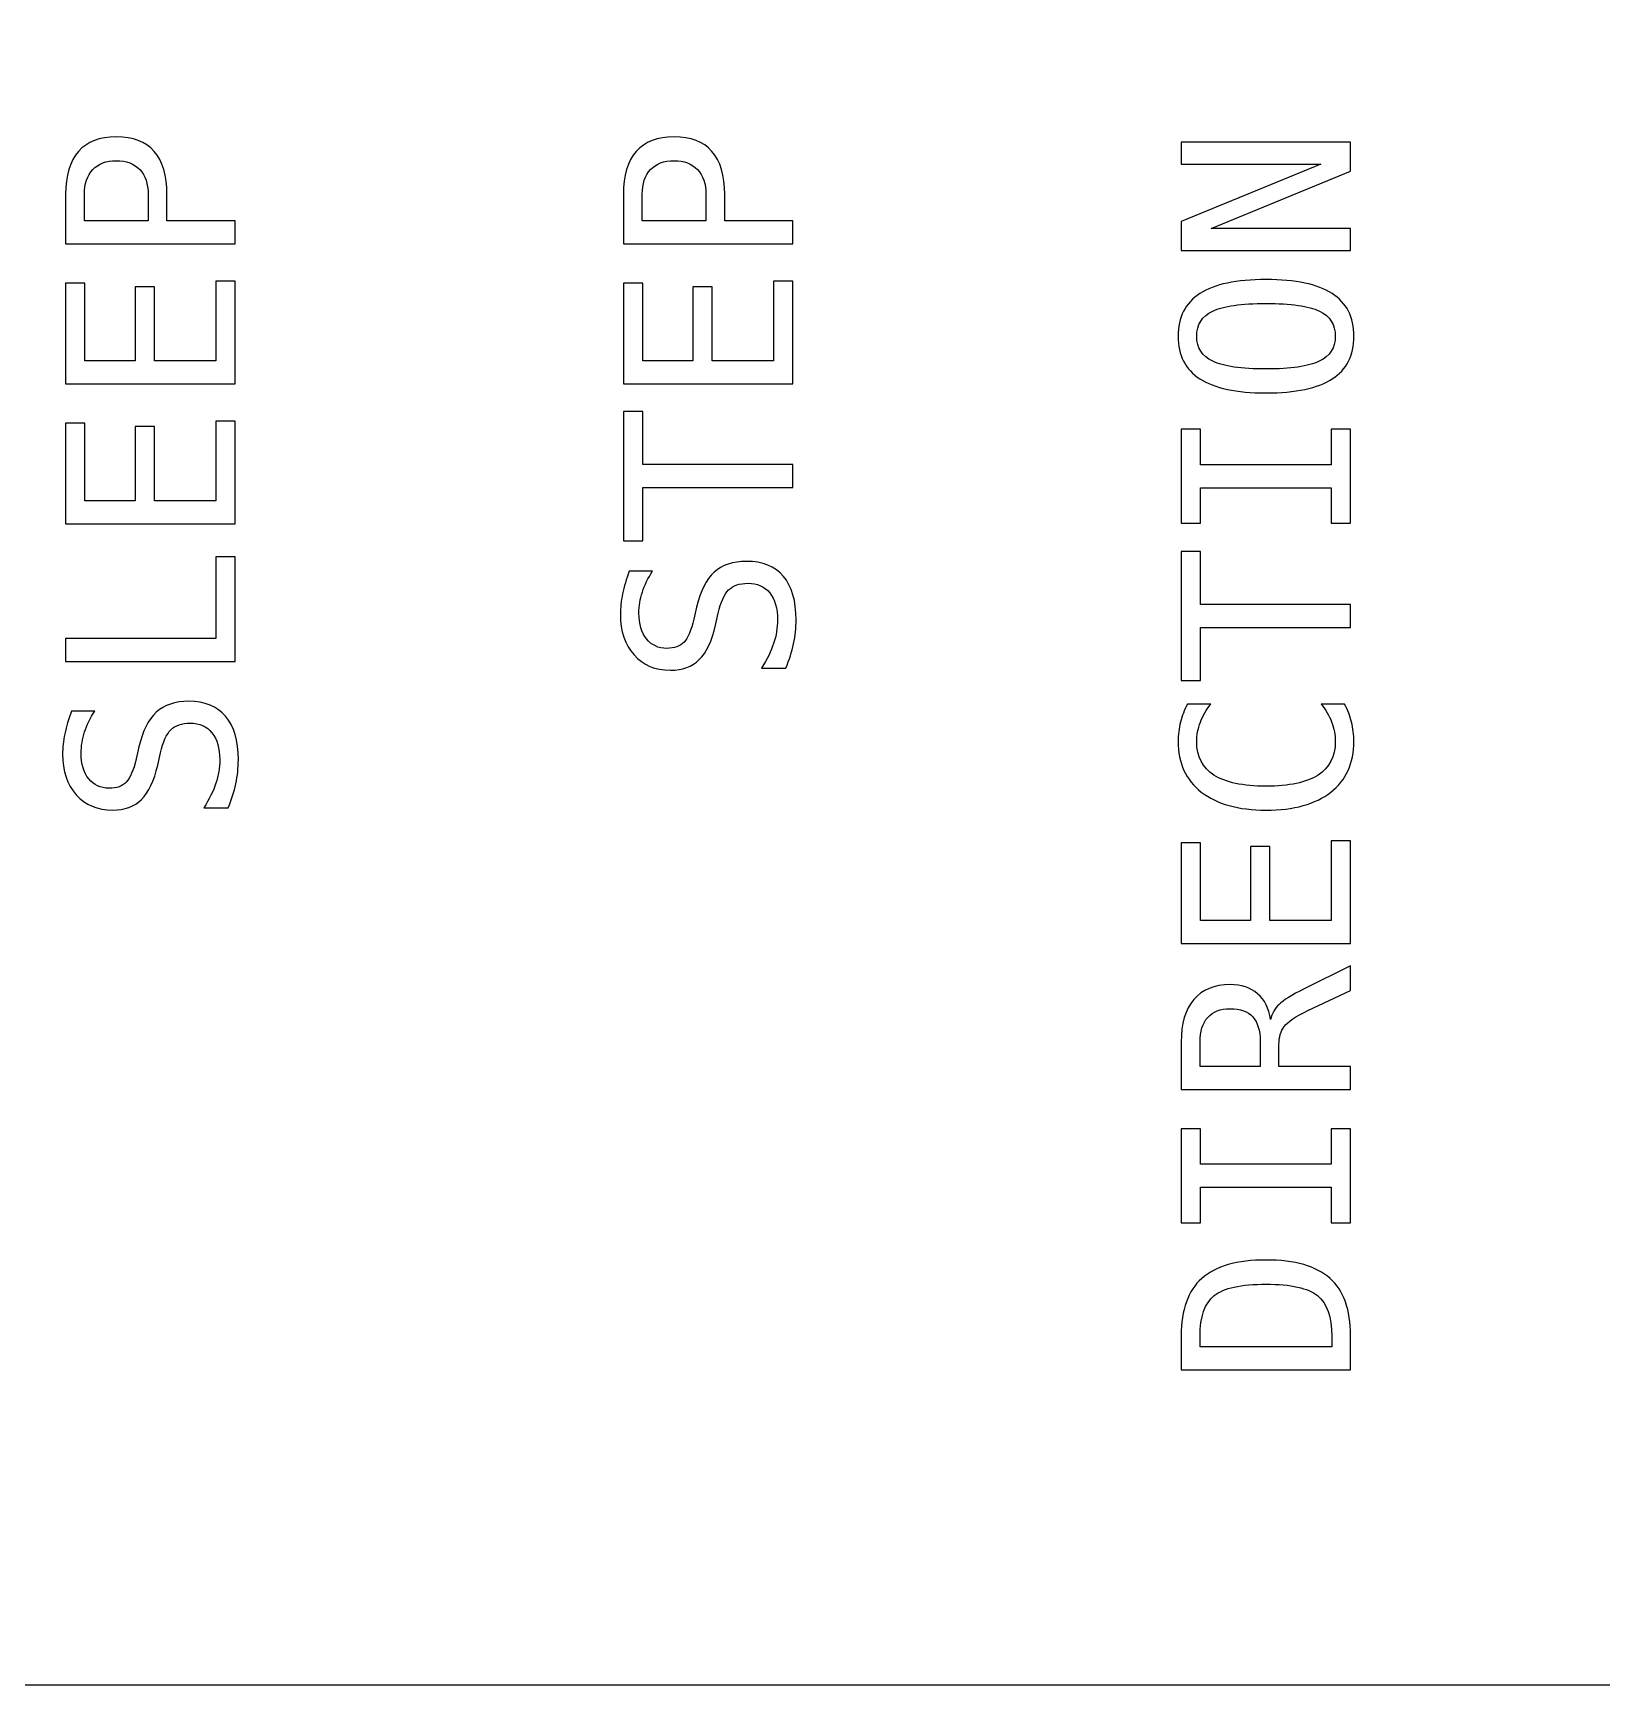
# Model space of a CAD drawing. Header units: centimetres. Extents: x -12.95 to -8.36, y -16.22 to -13.16.
# Drawn here: x -10.33 to -9.615, y -16.224 to -15.472 of the extents above; entities that cross this region are included whole.
import ezdxf

# ---------------------------------------------------------------- set-up
doc = ezdxf.new("R2010")
doc.units = ezdxf.units.CM
doc.header["$MEASUREMENT"] = 0
doc.layers.add('Layer 1', color=7, linetype='Continuous')

msp = doc.modelspace()

# ---------------------------------------------------------------- linework, layer by layer
at = {"layer": 'Layer 1', "color": 7}
msp.add_lwpolyline([(-12.95394, -16.22416), (-8.36022, -16.22416), (-8.36022, -13.16168), (-12.95394, -13.16168), (-12.95394, -16.22416)], close=True, dxfattribs=at)
at = {"layer": 'Layer 1'}
for points, knots in [([(-10.31469, -15.56794), (-10.31469, -15.56794), (-10.31469, -15.5454), (-10.31469, -15.5454), (-10.31469, -15.5454), (-10.31469, -15.53679), (-10.31273, -15.53027), (-10.30883, -15.52582), (-10.30883, -15.52582), (-10.30492, -15.52138), (-10.29919, -15.51916), (-10.29164, -15.51916), (-10.29164, -15.51916), (-10.28403, -15.51916), (-10.27828, -15.52136), (-10.27439, -15.52579), (-10.27439, -15.52579), (-10.27049, -15.53021), (-10.26855, -15.53676), (-10.26855, -15.5454), (-10.26855, -15.5454), (-10.26855, -15.5454), (-10.26855, -15.5575), (-10.26855, -15.5575), (-10.26855, -15.5575), (-10.26855, -15.5575), (-10.23754, -15.5575), (-10.23754, -15.5575), (-10.23754, -15.5575), (-10.23754, -15.5575), (-10.23754, -15.56794), (-10.23754, -15.56794), (-10.23754, -15.56794), (-10.23754, -15.56794), (-10.31469, -15.56794), (-10.31469, -15.56794)], [0, 0, 0, 0, 0.111111, 0.111111, 0.111111, 0.111111, 0.222222, 0.222222, 0.222222, 0.222222, 0.333333, 0.333333, 0.333333, 0.333333, 0.444444, 0.444444, 0.444444, 0.444444, 0.555556, 0.555556, 0.555556, 0.555556, 0.666667, 0.666667, 0.666667, 0.666667, 0.777778, 0.777778, 0.777778, 0.777778, 0.888889, 0.888889, 0.888889, 0.888889, 1, 1, 1, 1]), ([(-10.06069, -15.56794), (-10.06069, -15.56794), (-10.06069, -15.5454), (-10.06069, -15.5454), (-10.06069, -15.5454), (-10.06069, -15.53679), (-10.05873, -15.53027), (-10.05483, -15.52582), (-10.05483, -15.52582), (-10.05092, -15.52138), (-10.04519, -15.51916), (-10.03764, -15.51916), (-10.03764, -15.51916), (-10.03003, -15.51916), (-10.02428, -15.52136), (-10.02039, -15.52579), (-10.02039, -15.52579), (-10.01649, -15.53021), (-10.01455, -15.53676), (-10.01455, -15.5454), (-10.01455, -15.5454), (-10.01455, -15.5454), (-10.01455, -15.5575), (-10.01455, -15.5575), (-10.01455, -15.5575), (-10.01455, -15.5575), (-9.98354, -15.5575), (-9.98354, -15.5575), (-9.98354, -15.5575), (-9.98354, -15.5575), (-9.98354, -15.56794), (-9.98354, -15.56794), (-9.98354, -15.56794), (-9.98354, -15.56794), (-10.06069, -15.56794), (-10.06069, -15.56794)], [0, 0, 0, 0, 0.111111, 0.111111, 0.111111, 0.111111, 0.222222, 0.222222, 0.222222, 0.222222, 0.333333, 0.333333, 0.333333, 0.333333, 0.444444, 0.444444, 0.444444, 0.444444, 0.555556, 0.555556, 0.555556, 0.555556, 0.666667, 0.666667, 0.666667, 0.666667, 0.777778, 0.777778, 0.777778, 0.777778, 0.888889, 0.888889, 0.888889, 0.888889, 1, 1, 1, 1]), ([(-9.80669, -15.57094), (-9.80669, -15.57094), (-9.80669, -15.55771), (-9.80669, -15.55771), (-9.80669, -15.55771), (-9.80669, -15.55771), (-9.74317, -15.53166), (-9.74317, -15.53166), (-9.74317, -15.53166), (-9.74317, -15.53166), (-9.80669, -15.53166), (-9.80669, -15.53166), (-9.80669, -15.53166), (-9.80669, -15.53166), (-9.80669, -15.52159), (-9.80669, -15.52159), (-9.80669, -15.52159), (-9.80669, -15.52159), (-9.72954, -15.52159), (-9.72954, -15.52159), (-9.72954, -15.52159), (-9.72954, -15.52159), (-9.72954, -15.53482), (-9.72954, -15.53482), (-9.72954, -15.53482), (-9.72954, -15.53482), (-9.79306, -15.56087), (-9.79306, -15.56087), (-9.79306, -15.56087), (-9.79306, -15.56087), (-9.72954, -15.56087), (-9.72954, -15.56087), (-9.72954, -15.56087), (-9.72954, -15.56087), (-9.72954, -15.57094), (-9.72954, -15.57094), (-9.72954, -15.57094), (-9.72954, -15.57094), (-9.80669, -15.57094), (-9.80669, -15.57094)], [0, 0, 0, 0, 0.1, 0.1, 0.1, 0.1, 0.2, 0.2, 0.2, 0.2, 0.3, 0.3, 0.3, 0.3, 0.4, 0.4, 0.4, 0.4, 0.5, 0.5, 0.5, 0.5, 0.6, 0.6, 0.6, 0.6, 0.7, 0.7, 0.7, 0.7, 0.8, 0.8, 0.8, 0.8, 0.9, 0.9, 0.9, 0.9, 1, 1, 1, 1]), ([(-10.30612, -15.5575), (-10.30612, -15.5575), (-10.27712, -15.5575), (-10.27712, -15.5575), (-10.27712, -15.5575), (-10.27712, -15.5575), (-10.27712, -15.5454), (-10.27712, -15.5454), (-10.27712, -15.5454), (-10.27712, -15.54059), (-10.27839, -15.53681), (-10.28095, -15.53411), (-10.28095, -15.53411), (-10.28349, -15.53141), (-10.28707, -15.53006), (-10.29164, -15.53006), (-10.29164, -15.53006), (-10.29622, -15.53006), (-10.29979, -15.5314), (-10.30233, -15.53409), (-10.30233, -15.53409), (-10.30485, -15.53678), (-10.30612, -15.54055), (-10.30612, -15.5454), (-10.30612, -15.5454), (-10.30612, -15.5454), (-10.30612, -15.5575), (-10.30612, -15.5575)], [0, 0, 0, 0, 0.142857, 0.142857, 0.142857, 0.142857, 0.285714, 0.285714, 0.285714, 0.285714, 0.428571, 0.428571, 0.428571, 0.428571, 0.571429, 0.571429, 0.571429, 0.571429, 0.714286, 0.714286, 0.714286, 0.714286, 0.857143, 0.857143, 0.857143, 0.857143, 1, 1, 1, 1]), ([(-10.05212, -15.5575), (-10.05212, -15.5575), (-10.02312, -15.5575), (-10.02312, -15.5575), (-10.02312, -15.5575), (-10.02312, -15.5575), (-10.02312, -15.5454), (-10.02312, -15.5454), (-10.02312, -15.5454), (-10.02312, -15.54059), (-10.02439, -15.53681), (-10.02695, -15.53411), (-10.02695, -15.53411), (-10.02949, -15.53141), (-10.03307, -15.53006), (-10.03764, -15.53006), (-10.03764, -15.53006), (-10.04222, -15.53006), (-10.04579, -15.5314), (-10.04833, -15.53409), (-10.04833, -15.53409), (-10.05085, -15.53678), (-10.05212, -15.54055), (-10.05212, -15.5454), (-10.05212, -15.5454), (-10.05212, -15.5454), (-10.05212, -15.5575), (-10.05212, -15.5575)], [0, 0, 0, 0, 0.142857, 0.142857, 0.142857, 0.142857, 0.285714, 0.285714, 0.285714, 0.285714, 0.428571, 0.428571, 0.428571, 0.428571, 0.571429, 0.571429, 0.571429, 0.571429, 0.714286, 0.714286, 0.714286, 0.714286, 0.857143, 0.857143, 0.857143, 0.857143, 1, 1, 1, 1]), ([(-10.31469, -15.63165), (-10.31469, -15.63165), (-10.31469, -15.58588), (-10.31469, -15.58588), (-10.31469, -15.58588), (-10.31469, -15.58588), (-10.30591, -15.58588), (-10.30591, -15.58588), (-10.30591, -15.58588), (-10.30591, -15.58588), (-10.30591, -15.62121), (-10.30591, -15.62121), (-10.30591, -15.62121), (-10.30591, -15.62121), (-10.28306, -15.62121), (-10.28306, -15.62121), (-10.28306, -15.62121), (-10.28306, -15.62121), (-10.28306, -15.58743), (-10.28306, -15.58743), (-10.28306, -15.58743), (-10.28306, -15.58743), (-10.27428, -15.58743), (-10.27428, -15.58743), (-10.27428, -15.58743), (-10.27428, -15.58743), (-10.27428, -15.62121), (-10.27428, -15.62121), (-10.27428, -15.62121), (-10.27428, -15.62121), (-10.24632, -15.62121), (-10.24632, -15.62121), (-10.24632, -15.62121), (-10.24632, -15.62121), (-10.24632, -15.58489), (-10.24632, -15.58489), (-10.24632, -15.58489), (-10.24632, -15.58489), (-10.23754, -15.58489), (-10.23754, -15.58489), (-10.23754, -15.58489), (-10.23754, -15.58489), (-10.23754, -15.63165), (-10.23754, -15.63165), (-10.23754, -15.63165), (-10.23754, -15.63165), (-10.31469, -15.63165), (-10.31469, -15.63165)], [0, 0, 0, 0, 0.083333, 0.083333, 0.083333, 0.083333, 0.166667, 0.166667, 0.166667, 0.166667, 0.25, 0.25, 0.25, 0.25, 0.333333, 0.333333, 0.333333, 0.333333, 0.416667, 0.416667, 0.416667, 0.416667, 0.5, 0.5, 0.5, 0.5, 0.583333, 0.583333, 0.583333, 0.583333, 0.666667, 0.666667, 0.666667, 0.666667, 0.75, 0.75, 0.75, 0.75, 0.833333, 0.833333, 0.833333, 0.833333, 0.916667, 0.916667, 0.916667, 0.916667, 1, 1, 1, 1]), ([(-10.06069, -15.63165), (-10.06069, -15.63165), (-10.06069, -15.58588), (-10.06069, -15.58588), (-10.06069, -15.58588), (-10.06069, -15.58588), (-10.05191, -15.58588), (-10.05191, -15.58588), (-10.05191, -15.58588), (-10.05191, -15.58588), (-10.05191, -15.62121), (-10.05191, -15.62121), (-10.05191, -15.62121), (-10.05191, -15.62121), (-10.02906, -15.62121), (-10.02906, -15.62121), (-10.02906, -15.62121), (-10.02906, -15.62121), (-10.02906, -15.58743), (-10.02906, -15.58743), (-10.02906, -15.58743), (-10.02906, -15.58743), (-10.02028, -15.58743), (-10.02028, -15.58743), (-10.02028, -15.58743), (-10.02028, -15.58743), (-10.02028, -15.62121), (-10.02028, -15.62121), (-10.02028, -15.62121), (-10.02028, -15.62121), (-9.99232, -15.62121), (-9.99232, -15.62121), (-9.99232, -15.62121), (-9.99232, -15.62121), (-9.99232, -15.58489), (-9.99232, -15.58489), (-9.99232, -15.58489), (-9.99232, -15.58489), (-9.98354, -15.58489), (-9.98354, -15.58489), (-9.98354, -15.58489), (-9.98354, -15.58489), (-9.98354, -15.63165), (-9.98354, -15.63165), (-9.98354, -15.63165), (-9.98354, -15.63165), (-10.06069, -15.63165), (-10.06069, -15.63165)], [0, 0, 0, 0, 0.083333, 0.083333, 0.083333, 0.083333, 0.166667, 0.166667, 0.166667, 0.166667, 0.25, 0.25, 0.25, 0.25, 0.333333, 0.333333, 0.333333, 0.333333, 0.416667, 0.416667, 0.416667, 0.416667, 0.5, 0.5, 0.5, 0.5, 0.583333, 0.583333, 0.583333, 0.583333, 0.666667, 0.666667, 0.666667, 0.666667, 0.75, 0.75, 0.75, 0.75, 0.833333, 0.833333, 0.833333, 0.833333, 0.916667, 0.916667, 0.916667, 0.916667, 1, 1, 1, 1]), ([(-9.76804, -15.58415), (-9.7546, -15.58415), (-9.74457, -15.58629), (-9.73795, -15.59054), (-9.73795, -15.59054), (-9.73134, -15.59479), (-9.72804, -15.60128), (-9.72804, -15.60999), (-9.72804, -15.60999), (-9.72804, -15.61871), (-9.73134, -15.62518), (-9.73792, -15.62943), (-9.73792, -15.62943), (-9.7445, -15.63366), (-9.75453, -15.63578), (-9.76804, -15.63578), (-9.76804, -15.63578), (-9.7815, -15.63578), (-9.79156, -15.63365), (-9.79817, -15.62939), (-9.79817, -15.62939), (-9.80479, -15.62514), (-9.80808, -15.61867), (-9.80808, -15.60999), (-9.80808, -15.60999), (-9.80808, -15.60128), (-9.80479, -15.59479), (-9.79817, -15.59054), (-9.79817, -15.59054), (-9.79156, -15.58629), (-9.7815, -15.58415), (-9.76804, -15.58415)], [0, 0, 0, 0, 0.125, 0.125, 0.125, 0.125, 0.25, 0.25, 0.25, 0.25, 0.375, 0.375, 0.375, 0.375, 0.5, 0.5, 0.5, 0.5, 0.625, 0.625, 0.625, 0.625, 0.75, 0.75, 0.75, 0.75, 0.875, 0.875, 0.875, 0.875, 1, 1, 1, 1]), ([(-9.76804, -15.59505), (-9.77937, -15.59505), (-9.78746, -15.59622), (-9.79233, -15.59855), (-9.79233, -15.59855), (-9.79718, -15.60087), (-9.79962, -15.60468), (-9.79962, -15.60999), (-9.79962, -15.60999), (-9.79962, -15.61527), (-9.79718, -15.61906), (-9.79233, -15.62139), (-9.79233, -15.62139), (-9.78746, -15.62372), (-9.77937, -15.62488), (-9.76804, -15.62488), (-9.76804, -15.62488), (-9.75674, -15.62488), (-9.74866, -15.62372), (-9.74379, -15.62139), (-9.74379, -15.62139), (-9.73894, -15.61906), (-9.73651, -15.61527), (-9.73651, -15.60999), (-9.73651, -15.60999), (-9.73651, -15.60468), (-9.73892, -15.60087), (-9.74377, -15.59855), (-9.74377, -15.59855), (-9.74861, -15.59622), (-9.7567, -15.59505), (-9.76804, -15.59505)], [0, 0, 0, 0, 0.125, 0.125, 0.125, 0.125, 0.25, 0.25, 0.25, 0.25, 0.375, 0.375, 0.375, 0.375, 0.5, 0.5, 0.5, 0.5, 0.625, 0.625, 0.625, 0.625, 0.75, 0.75, 0.75, 0.75, 0.875, 0.875, 0.875, 0.875, 1, 1, 1, 1]), ([(-10.06069, -15.70311), (-10.06069, -15.70311), (-10.06069, -15.64425), (-10.06069, -15.64425), (-10.06069, -15.64425), (-10.06069, -15.64425), (-10.05191, -15.64425), (-10.05191, -15.64425), (-10.05191, -15.64425), (-10.05191, -15.64425), (-10.05191, -15.66838), (-10.05191, -15.66838), (-10.05191, -15.66838), (-10.05191, -15.66838), (-9.98354, -15.66838), (-9.98354, -15.66838), (-9.98354, -15.66838), (-9.98354, -15.66838), (-9.98354, -15.67887), (-9.98354, -15.67887), (-9.98354, -15.67887), (-9.98354, -15.67887), (-10.05191, -15.67887), (-10.05191, -15.67887), (-10.05191, -15.67887), (-10.05191, -15.67887), (-10.05191, -15.70311), (-10.05191, -15.70311), (-10.05191, -15.70311), (-10.05191, -15.70311), (-10.06069, -15.70311), (-10.06069, -15.70311)], [0, 0, 0, 0, 0.125, 0.125, 0.125, 0.125, 0.25, 0.25, 0.25, 0.25, 0.375, 0.375, 0.375, 0.375, 0.5, 0.5, 0.5, 0.5, 0.625, 0.625, 0.625, 0.625, 0.75, 0.75, 0.75, 0.75, 0.875, 0.875, 0.875, 0.875, 1, 1, 1, 1]), ([(-10.31469, -15.69536), (-10.31469, -15.69536), (-10.31469, -15.64959), (-10.31469, -15.64959), (-10.31469, -15.64959), (-10.31469, -15.64959), (-10.30591, -15.64959), (-10.30591, -15.64959), (-10.30591, -15.64959), (-10.30591, -15.64959), (-10.30591, -15.68492), (-10.30591, -15.68492), (-10.30591, -15.68492), (-10.30591, -15.68492), (-10.28306, -15.68492), (-10.28306, -15.68492), (-10.28306, -15.68492), (-10.28306, -15.68492), (-10.28306, -15.65114), (-10.28306, -15.65114), (-10.28306, -15.65114), (-10.28306, -15.65114), (-10.27428, -15.65114), (-10.27428, -15.65114), (-10.27428, -15.65114), (-10.27428, -15.65114), (-10.27428, -15.68492), (-10.27428, -15.68492), (-10.27428, -15.68492), (-10.27428, -15.68492), (-10.24632, -15.68492), (-10.24632, -15.68492), (-10.24632, -15.68492), (-10.24632, -15.68492), (-10.24632, -15.6486), (-10.24632, -15.6486), (-10.24632, -15.6486), (-10.24632, -15.6486), (-10.23754, -15.6486), (-10.23754, -15.6486), (-10.23754, -15.6486), (-10.23754, -15.6486), (-10.23754, -15.69536), (-10.23754, -15.69536), (-10.23754, -15.69536), (-10.23754, -15.69536), (-10.31469, -15.69536), (-10.31469, -15.69536)], [0, 0, 0, 0, 0.083333, 0.083333, 0.083333, 0.083333, 0.166667, 0.166667, 0.166667, 0.166667, 0.25, 0.25, 0.25, 0.25, 0.333333, 0.333333, 0.333333, 0.333333, 0.416667, 0.416667, 0.416667, 0.416667, 0.5, 0.5, 0.5, 0.5, 0.583333, 0.583333, 0.583333, 0.583333, 0.666667, 0.666667, 0.666667, 0.666667, 0.75, 0.75, 0.75, 0.75, 0.833333, 0.833333, 0.833333, 0.833333, 0.916667, 0.916667, 0.916667, 0.916667, 1, 1, 1, 1]), ([(-9.80669, -15.69515), (-9.80669, -15.69515), (-9.80669, -15.65231), (-9.80669, -15.65231), (-9.80669, -15.65231), (-9.80669, -15.65231), (-9.79791, -15.65231), (-9.79791, -15.65231), (-9.79791, -15.65231), (-9.79791, -15.65231), (-9.79791, -15.66848), (-9.79791, -15.66848), (-9.79791, -15.66848), (-9.79791, -15.66848), (-9.73832, -15.66848), (-9.73832, -15.66848), (-9.73832, -15.66848), (-9.73832, -15.66848), (-9.73832, -15.65231), (-9.73832, -15.65231), (-9.73832, -15.65231), (-9.73832, -15.65231), (-9.72954, -15.65231), (-9.72954, -15.65231), (-9.72954, -15.65231), (-9.72954, -15.65231), (-9.72954, -15.69515), (-9.72954, -15.69515), (-9.72954, -15.69515), (-9.72954, -15.69515), (-9.73832, -15.69515), (-9.73832, -15.69515), (-9.73832, -15.69515), (-9.73832, -15.69515), (-9.73832, -15.67898), (-9.73832, -15.67898), (-9.73832, -15.67898), (-9.73832, -15.67898), (-9.79791, -15.67898), (-9.79791, -15.67898), (-9.79791, -15.67898), (-9.79791, -15.67898), (-9.79791, -15.69515), (-9.79791, -15.69515), (-9.79791, -15.69515), (-9.79791, -15.69515), (-9.80669, -15.69515), (-9.80669, -15.69515)], [0, 0, 0, 0, 0.083333, 0.083333, 0.083333, 0.083333, 0.166667, 0.166667, 0.166667, 0.166667, 0.25, 0.25, 0.25, 0.25, 0.333333, 0.333333, 0.333333, 0.333333, 0.416667, 0.416667, 0.416667, 0.416667, 0.5, 0.5, 0.5, 0.5, 0.583333, 0.583333, 0.583333, 0.583333, 0.666667, 0.666667, 0.666667, 0.666667, 0.75, 0.75, 0.75, 0.75, 0.833333, 0.833333, 0.833333, 0.833333, 0.916667, 0.916667, 0.916667, 0.916667, 1, 1, 1, 1]), ([(-10.31469, -15.75814), (-10.31469, -15.75814), (-10.31469, -15.74764), (-10.31469, -15.74764), (-10.31469, -15.74764), (-10.31469, -15.74764), (-10.24632, -15.74764), (-10.24632, -15.74764), (-10.24632, -15.74764), (-10.24632, -15.74764), (-10.24632, -15.71039), (-10.24632, -15.71039), (-10.24632, -15.71039), (-10.24632, -15.71039), (-10.23754, -15.71039), (-10.23754, -15.71039), (-10.23754, -15.71039), (-10.23754, -15.71039), (-10.23754, -15.75814), (-10.23754, -15.75814), (-10.23754, -15.75814), (-10.23754, -15.75814), (-10.31469, -15.75814), (-10.31469, -15.75814)], [0, 0, 0, 0, 0.166667, 0.166667, 0.166667, 0.166667, 0.333333, 0.333333, 0.333333, 0.333333, 0.5, 0.5, 0.5, 0.5, 0.666667, 0.666667, 0.666667, 0.666667, 0.833333, 0.833333, 0.833333, 0.833333, 1, 1, 1, 1]), ([(-10.05804, -15.71695), (-10.05804, -15.71695), (-10.04744, -15.71695), (-10.04744, -15.71695), (-10.04744, -15.71695), (-10.04949, -15.72013), (-10.05102, -15.7233), (-10.05206, -15.72649), (-10.05206, -15.72649), (-10.05311, -15.72967), (-10.05362, -15.7329), (-10.05362, -15.73613), (-10.05362, -15.73613), (-10.05362, -15.74106), (-10.05247, -15.74496), (-10.05018, -15.74782), (-10.05018, -15.74782), (-10.04788, -15.75068), (-10.0448, -15.75211), (-10.0409, -15.75211), (-10.0409, -15.75211), (-10.03748, -15.75211), (-10.03489, -15.75117), (-10.03309, -15.74928), (-10.03309, -15.74928), (-10.0313, -15.74741), (-10.02981, -15.7439), (-10.02859, -15.73877), (-10.02859, -15.73877), (-10.02859, -15.73877), (-10.02735, -15.73329), (-10.02735, -15.73329), (-10.02735, -15.73329), (-10.02566, -15.72605), (-10.02301, -15.72078), (-10.0194, -15.71746), (-10.0194, -15.71746), (-10.01578, -15.71417), (-10.01086, -15.71251), (-10.00462, -15.71251), (-10.00462, -15.71251), (-9.99728, -15.71251), (-9.99169, -15.71478), (-9.98783, -15.71933), (-9.98783, -15.71933), (-9.98396, -15.72388), (-9.98204, -15.7305), (-9.98204, -15.73918), (-9.98204, -15.73918), (-9.98204, -15.74279), (-9.98243, -15.74643), (-9.9832, -15.75008), (-9.9832, -15.75008), (-9.98398, -15.75373), (-9.98515, -15.7574), (-9.9867, -15.76108), (-9.9867, -15.76108), (-9.9867, -15.76108), (-9.99781, -15.76108), (-9.99781, -15.76108), (-9.99781, -15.76108), (-9.99529, -15.75711), (-9.99344, -15.75338), (-9.99227, -15.74985), (-9.99227, -15.74985), (-9.99109, -15.7463), (-9.99051, -15.74276), (-9.99051, -15.73918), (-9.99051, -15.73918), (-9.99051, -15.7339), (-9.99169, -15.72979), (-9.99405, -15.72687), (-9.99405, -15.72687), (-9.99642, -15.72394), (-9.99971, -15.72247), (-10.00395, -15.72247), (-10.00395, -15.72247), (-10.00781, -15.72247), (-10.01076, -15.72348), (-10.01278, -15.72551), (-10.01278, -15.72551), (-10.01481, -15.72752), (-10.01638, -15.73103), (-10.01749, -15.73602), (-10.01749, -15.73602), (-10.01749, -15.73602), (-10.01878, -15.74161), (-10.01878, -15.74161), (-10.01878, -15.74161), (-10.0204, -15.74877), (-10.02284, -15.75398), (-10.02612, -15.75722), (-10.02612, -15.75722), (-10.02938, -15.76045), (-10.03377, -15.76207), (-10.03929, -15.76207), (-10.03929, -15.76207), (-10.04619, -15.76207), (-10.05171, -15.75976), (-10.05586, -15.75512), (-10.05586, -15.75512), (-10.06, -15.75048), (-10.06208, -15.74433), (-10.06208, -15.73664), (-10.06208, -15.73664), (-10.06208, -15.73367), (-10.06175, -15.73057), (-10.06108, -15.72729), (-10.06108, -15.72729), (-10.06041, -15.72401), (-10.05938, -15.72057), (-10.05804, -15.71695)], [0, 0, 0, 0, 0.035714, 0.035714, 0.035714, 0.035714, 0.071429, 0.071429, 0.071429, 0.071429, 0.107143, 0.107143, 0.107143, 0.107143, 0.142857, 0.142857, 0.142857, 0.142857, 0.178571, 0.178571, 0.178571, 0.178571, 0.214286, 0.214286, 0.214286, 0.214286, 0.25, 0.25, 0.25, 0.25, 0.285714, 0.285714, 0.285714, 0.285714, 0.321429, 0.321429, 0.321429, 0.321429, 0.357143, 0.357143, 0.357143, 0.357143, 0.392857, 0.392857, 0.392857, 0.392857, 0.428571, 0.428571, 0.428571, 0.428571, 0.464286, 0.464286, 0.464286, 0.464286, 0.5, 0.5, 0.5, 0.5, 0.535714, 0.535714, 0.535714, 0.535714, 0.571429, 0.571429, 0.571429, 0.571429, 0.607143, 0.607143, 0.607143, 0.607143, 0.642857, 0.642857, 0.642857, 0.642857, 0.678571, 0.678571, 0.678571, 0.678571, 0.714286, 0.714286, 0.714286, 0.714286, 0.75, 0.75, 0.75, 0.75, 0.785714, 0.785714, 0.785714, 0.785714, 0.821429, 0.821429, 0.821429, 0.821429, 0.857143, 0.857143, 0.857143, 0.857143, 0.892857, 0.892857, 0.892857, 0.892857, 0.928571, 0.928571, 0.928571, 0.928571, 0.964286, 0.964286, 0.964286, 0.964286, 1, 1, 1, 1]), ([(-9.80669, -15.76682), (-9.80669, -15.76682), (-9.80669, -15.70796), (-9.80669, -15.70796), (-9.80669, -15.70796), (-9.80669, -15.70796), (-9.79791, -15.70796), (-9.79791, -15.70796), (-9.79791, -15.70796), (-9.79791, -15.70796), (-9.79791, -15.73209), (-9.79791, -15.73209), (-9.79791, -15.73209), (-9.79791, -15.73209), (-9.72954, -15.73209), (-9.72954, -15.73209), (-9.72954, -15.73209), (-9.72954, -15.73209), (-9.72954, -15.74258), (-9.72954, -15.74258), (-9.72954, -15.74258), (-9.72954, -15.74258), (-9.79791, -15.74258), (-9.79791, -15.74258), (-9.79791, -15.74258), (-9.79791, -15.74258), (-9.79791, -15.76682), (-9.79791, -15.76682), (-9.79791, -15.76682), (-9.79791, -15.76682), (-9.80669, -15.76682), (-9.80669, -15.76682)], [0, 0, 0, 0, 0.125, 0.125, 0.125, 0.125, 0.25, 0.25, 0.25, 0.25, 0.375, 0.375, 0.375, 0.375, 0.5, 0.5, 0.5, 0.5, 0.625, 0.625, 0.625, 0.625, 0.75, 0.75, 0.75, 0.75, 0.875, 0.875, 0.875, 0.875, 1, 1, 1, 1]), ([(-10.31204, -15.78066), (-10.31204, -15.78066), (-10.30144, -15.78066), (-10.30144, -15.78066), (-10.30144, -15.78066), (-10.30349, -15.78384), (-10.30502, -15.78701), (-10.30606, -15.7902), (-10.30606, -15.7902), (-10.30711, -15.79338), (-10.30762, -15.79661), (-10.30762, -15.79984), (-10.30762, -15.79984), (-10.30762, -15.80477), (-10.30647, -15.80867), (-10.30418, -15.81153), (-10.30418, -15.81153), (-10.30188, -15.81439), (-10.2988, -15.81582), (-10.2949, -15.81582), (-10.2949, -15.81582), (-10.29148, -15.81582), (-10.28889, -15.81488), (-10.28709, -15.81299), (-10.28709, -15.81299), (-10.2853, -15.81112), (-10.28381, -15.80761), (-10.28259, -15.80248), (-10.28259, -15.80248), (-10.28259, -15.80248), (-10.28135, -15.797), (-10.28135, -15.797), (-10.28135, -15.797), (-10.27966, -15.78976), (-10.27701, -15.78449), (-10.2734, -15.78117), (-10.2734, -15.78117), (-10.26978, -15.77788), (-10.26486, -15.77622), (-10.25862, -15.77622), (-10.25862, -15.77622), (-10.25128, -15.77622), (-10.24569, -15.77849), (-10.24183, -15.78304), (-10.24183, -15.78304), (-10.23796, -15.78759), (-10.23604, -15.79421), (-10.23604, -15.80289), (-10.23604, -15.80289), (-10.23604, -15.8065), (-10.23643, -15.81014), (-10.2372, -15.81379), (-10.2372, -15.81379), (-10.23798, -15.81744), (-10.23915, -15.82111), (-10.2407, -15.82479), (-10.2407, -15.82479), (-10.2407, -15.82479), (-10.25181, -15.82479), (-10.25181, -15.82479), (-10.25181, -15.82479), (-10.24929, -15.82082), (-10.24744, -15.81709), (-10.24627, -15.81356), (-10.24627, -15.81356), (-10.24509, -15.81001), (-10.24451, -15.80647), (-10.24451, -15.80289), (-10.24451, -15.80289), (-10.24451, -15.79761), (-10.24569, -15.7935), (-10.24805, -15.79058), (-10.24805, -15.79058), (-10.25042, -15.78765), (-10.25371, -15.78618), (-10.25795, -15.78618), (-10.25795, -15.78618), (-10.26181, -15.78618), (-10.26476, -15.78719), (-10.26678, -15.78922), (-10.26678, -15.78922), (-10.26881, -15.79123), (-10.27038, -15.79474), (-10.27149, -15.79973), (-10.27149, -15.79973), (-10.27149, -15.79973), (-10.27278, -15.80532), (-10.27278, -15.80532), (-10.27278, -15.80532), (-10.2744, -15.81248), (-10.27684, -15.81769), (-10.28012, -15.82093), (-10.28012, -15.82093), (-10.28338, -15.82416), (-10.28777, -15.82578), (-10.29329, -15.82578), (-10.29329, -15.82578), (-10.30019, -15.82578), (-10.30571, -15.82347), (-10.30986, -15.81883), (-10.30986, -15.81883), (-10.314, -15.81419), (-10.31608, -15.80804), (-10.31608, -15.80035), (-10.31608, -15.80035), (-10.31608, -15.79738), (-10.31575, -15.79428), (-10.31508, -15.791), (-10.31508, -15.791), (-10.31441, -15.78772), (-10.31338, -15.78428), (-10.31204, -15.78066)], [0, 0, 0, 0, 0.035714, 0.035714, 0.035714, 0.035714, 0.071429, 0.071429, 0.071429, 0.071429, 0.107143, 0.107143, 0.107143, 0.107143, 0.142857, 0.142857, 0.142857, 0.142857, 0.178571, 0.178571, 0.178571, 0.178571, 0.214286, 0.214286, 0.214286, 0.214286, 0.25, 0.25, 0.25, 0.25, 0.285714, 0.285714, 0.285714, 0.285714, 0.321429, 0.321429, 0.321429, 0.321429, 0.357143, 0.357143, 0.357143, 0.357143, 0.392857, 0.392857, 0.392857, 0.392857, 0.428571, 0.428571, 0.428571, 0.428571, 0.464286, 0.464286, 0.464286, 0.464286, 0.5, 0.5, 0.5, 0.5, 0.535714, 0.535714, 0.535714, 0.535714, 0.571429, 0.571429, 0.571429, 0.571429, 0.607143, 0.607143, 0.607143, 0.607143, 0.642857, 0.642857, 0.642857, 0.642857, 0.678571, 0.678571, 0.678571, 0.678571, 0.714286, 0.714286, 0.714286, 0.714286, 0.75, 0.75, 0.75, 0.75, 0.785714, 0.785714, 0.785714, 0.785714, 0.821429, 0.821429, 0.821429, 0.821429, 0.857143, 0.857143, 0.857143, 0.857143, 0.892857, 0.892857, 0.892857, 0.892857, 0.928571, 0.928571, 0.928571, 0.928571, 0.964286, 0.964286, 0.964286, 0.964286, 1, 1, 1, 1]), ([(-9.73227, -15.77752), (-9.73086, -15.78017), (-9.7298, -15.7829), (-9.7291, -15.78569), (-9.7291, -15.78569), (-9.72839, -15.78848), (-9.72804, -15.79144), (-9.72804, -15.79458), (-9.72804, -15.79458), (-9.72804, -15.80446), (-9.73153, -15.81213), (-9.73854, -15.8176), (-9.73854, -15.8176), (-9.74552, -15.82305), (-9.75536, -15.82578), (-9.76804, -15.82578), (-9.76804, -15.82578), (-9.78064, -15.82578), (-9.79046, -15.82303), (-9.79752, -15.81754), (-9.79752, -15.81754), (-9.80456, -15.81204), (-9.80808, -15.80439), (-9.80808, -15.79458), (-9.80808, -15.79458), (-9.80808, -15.79144), (-9.80773, -15.78848), (-9.80703, -15.78569), (-9.80703, -15.78569), (-9.80632, -15.7829), (-9.80526, -15.78017), (-9.80385, -15.77752), (-9.80385, -15.77752), (-9.80385, -15.77752), (-9.79316, -15.77752), (-9.79316, -15.77752), (-9.79316, -15.77752), (-9.79526, -15.78008), (-9.79687, -15.78281), (-9.79796, -15.78574), (-9.79796, -15.78574), (-9.79907, -15.78867), (-9.79962, -15.79162), (-9.79962, -15.79458), (-9.79962, -15.79458), (-9.79962, -15.80135), (-9.79701, -15.80645), (-9.79177, -15.80982), (-9.79177, -15.80982), (-9.78653, -15.81319), (-9.77861, -15.81488), (-9.76804, -15.81488), (-9.76804, -15.81488), (-9.7575, -15.81488), (-9.74959, -15.81319), (-9.74436, -15.80982), (-9.74436, -15.80982), (-9.73912, -15.80645), (-9.73651, -15.80135), (-9.73651, -15.79458), (-9.73651, -15.79458), (-9.73651, -15.79155), (-9.73705, -15.78856), (-9.73817, -15.78565), (-9.73817, -15.78565), (-9.73926, -15.78274), (-9.74086, -15.78004), (-9.74296, -15.77752), (-9.74296, -15.77752), (-9.74296, -15.77752), (-9.73227, -15.77752), (-9.73227, -15.77752)], [0, 0, 0, 0, 0.055556, 0.055556, 0.055556, 0.055556, 0.111111, 0.111111, 0.111111, 0.111111, 0.166667, 0.166667, 0.166667, 0.166667, 0.222222, 0.222222, 0.222222, 0.222222, 0.277778, 0.277778, 0.277778, 0.277778, 0.333333, 0.333333, 0.333333, 0.333333, 0.388889, 0.388889, 0.388889, 0.388889, 0.444444, 0.444444, 0.444444, 0.444444, 0.5, 0.5, 0.5, 0.5, 0.555556, 0.555556, 0.555556, 0.555556, 0.611111, 0.611111, 0.611111, 0.611111, 0.666667, 0.666667, 0.666667, 0.666667, 0.722222, 0.722222, 0.722222, 0.722222, 0.777778, 0.777778, 0.777778, 0.777778, 0.833333, 0.833333, 0.833333, 0.833333, 0.888889, 0.888889, 0.888889, 0.888889, 0.944444, 0.944444, 0.944444, 0.944444, 1, 1, 1, 1]), ([(-9.80669, -15.88649), (-9.80669, -15.88649), (-9.80669, -15.84072), (-9.80669, -15.84072), (-9.80669, -15.84072), (-9.80669, -15.84072), (-9.79791, -15.84072), (-9.79791, -15.84072), (-9.79791, -15.84072), (-9.79791, -15.84072), (-9.79791, -15.87605), (-9.79791, -15.87605), (-9.79791, -15.87605), (-9.79791, -15.87605), (-9.77506, -15.87605), (-9.77506, -15.87605), (-9.77506, -15.87605), (-9.77506, -15.87605), (-9.77506, -15.84227), (-9.77506, -15.84227), (-9.77506, -15.84227), (-9.77506, -15.84227), (-9.76628, -15.84227), (-9.76628, -15.84227), (-9.76628, -15.84227), (-9.76628, -15.84227), (-9.76628, -15.87605), (-9.76628, -15.87605), (-9.76628, -15.87605), (-9.76628, -15.87605), (-9.73832, -15.87605), (-9.73832, -15.87605), (-9.73832, -15.87605), (-9.73832, -15.87605), (-9.73832, -15.83973), (-9.73832, -15.83973), (-9.73832, -15.83973), (-9.73832, -15.83973), (-9.72954, -15.83973), (-9.72954, -15.83973), (-9.72954, -15.83973), (-9.72954, -15.83973), (-9.72954, -15.88649), (-9.72954, -15.88649), (-9.72954, -15.88649), (-9.72954, -15.88649), (-9.80669, -15.88649), (-9.80669, -15.88649)], [0, 0, 0, 0, 0.083333, 0.083333, 0.083333, 0.083333, 0.166667, 0.166667, 0.166667, 0.166667, 0.25, 0.25, 0.25, 0.25, 0.333333, 0.333333, 0.333333, 0.333333, 0.416667, 0.416667, 0.416667, 0.416667, 0.5, 0.5, 0.5, 0.5, 0.583333, 0.583333, 0.583333, 0.583333, 0.666667, 0.666667, 0.666667, 0.666667, 0.75, 0.75, 0.75, 0.75, 0.833333, 0.833333, 0.833333, 0.833333, 0.916667, 0.916667, 0.916667, 0.916667, 1, 1, 1, 1]), ([(-9.76598, -15.9211), (-9.76529, -15.91842), (-9.76399, -15.91613), (-9.76207, -15.91424), (-9.76207, -15.91424), (-9.76016, -15.91233), (-9.75635, -15.90999), (-9.75064, -15.90715), (-9.75064, -15.90715), (-9.75064, -15.90715), (-9.72954, -15.89667), (-9.72954, -15.89667), (-9.72954, -15.89667), (-9.72954, -15.89667), (-9.72954, -15.90787), (-9.72954, -15.90787), (-9.72954, -15.90787), (-9.72954, -15.90787), (-9.74903, -15.91708), (-9.74903, -15.91708), (-9.74903, -15.91708), (-9.75457, -15.91972), (-9.75815, -15.9221), (-9.75975, -15.92424), (-9.75975, -15.92424), (-9.76136, -15.92636), (-9.76215, -15.92911), (-9.76215, -15.93253), (-9.76215, -15.93253), (-9.76215, -15.93253), (-9.76215, -15.94249), (-9.76215, -15.94249), (-9.76215, -15.94249), (-9.76215, -15.94249), (-9.72954, -15.94249), (-9.72954, -15.94249), (-9.72954, -15.94249), (-9.72954, -15.94249), (-9.72954, -15.95299), (-9.72954, -15.95299), (-9.72954, -15.95299), (-9.72954, -15.95299), (-9.80669, -15.95299), (-9.80669, -15.95299), (-9.80669, -15.95299), (-9.80669, -15.95299), (-9.80669, -15.93149), (-9.80669, -15.93149), (-9.80669, -15.93149), (-9.80669, -15.92302), (-9.80479, -15.91653), (-9.80096, -15.91202), (-9.80096, -15.91202), (-9.79713, -15.9075), (-9.79161, -15.90524), (-9.78438, -15.90524), (-9.78438, -15.90524), (-9.77926, -15.90524), (-9.77512, -15.90664), (-9.77189, -15.90941), (-9.77189, -15.90941), (-9.76866, -15.91217), (-9.7667, -15.91607), (-9.76598, -15.9211)], [0, 0, 0, 0, 0.0625, 0.0625, 0.0625, 0.0625, 0.125, 0.125, 0.125, 0.125, 0.1875, 0.1875, 0.1875, 0.1875, 0.25, 0.25, 0.25, 0.25, 0.3125, 0.3125, 0.3125, 0.3125, 0.375, 0.375, 0.375, 0.375, 0.4375, 0.4375, 0.4375, 0.4375, 0.5, 0.5, 0.5, 0.5, 0.5625, 0.5625, 0.5625, 0.5625, 0.625, 0.625, 0.625, 0.625, 0.6875, 0.6875, 0.6875, 0.6875, 0.75, 0.75, 0.75, 0.75, 0.8125, 0.8125, 0.8125, 0.8125, 0.875, 0.875, 0.875, 0.875, 0.9375, 0.9375, 0.9375, 0.9375, 1, 1, 1, 1]), ([(-9.79812, -15.94249), (-9.79812, -15.94249), (-9.77073, -15.94249), (-9.77073, -15.94249), (-9.77073, -15.94249), (-9.77073, -15.94249), (-9.77073, -15.93108), (-9.77073, -15.93108), (-9.77073, -15.93108), (-9.77073, -15.92609), (-9.77184, -15.92237), (-9.77408, -15.91992), (-9.77408, -15.91992), (-9.77632, -15.91747), (-9.77976, -15.91625), (-9.78438, -15.91625), (-9.78438, -15.91625), (-9.78882, -15.91625), (-9.79221, -15.91755), (-9.79457, -15.92015), (-9.79457, -15.92015), (-9.79694, -15.92276), (-9.79812, -15.92653), (-9.79812, -15.93149), (-9.79812, -15.93149), (-9.79812, -15.93149), (-9.79812, -15.94249), (-9.79812, -15.94249)], [0, 0, 0, 0, 0.142857, 0.142857, 0.142857, 0.142857, 0.285714, 0.285714, 0.285714, 0.285714, 0.428571, 0.428571, 0.428571, 0.428571, 0.571429, 0.571429, 0.571429, 0.571429, 0.714286, 0.714286, 0.714286, 0.714286, 0.857143, 0.857143, 0.857143, 0.857143, 1, 1, 1, 1]), ([(-9.80669, -16.0137), (-9.80669, -16.0137), (-9.80669, -15.97086), (-9.80669, -15.97086), (-9.80669, -15.97086), (-9.80669, -15.97086), (-9.79791, -15.97086), (-9.79791, -15.97086), (-9.79791, -15.97086), (-9.79791, -15.97086), (-9.79791, -15.98703), (-9.79791, -15.98703), (-9.79791, -15.98703), (-9.79791, -15.98703), (-9.73832, -15.98703), (-9.73832, -15.98703), (-9.73832, -15.98703), (-9.73832, -15.98703), (-9.73832, -15.97086), (-9.73832, -15.97086), (-9.73832, -15.97086), (-9.73832, -15.97086), (-9.72954, -15.97086), (-9.72954, -15.97086), (-9.72954, -15.97086), (-9.72954, -15.97086), (-9.72954, -16.0137), (-9.72954, -16.0137), (-9.72954, -16.0137), (-9.72954, -16.0137), (-9.73832, -16.0137), (-9.73832, -16.0137), (-9.73832, -16.0137), (-9.73832, -16.0137), (-9.73832, -15.99753), (-9.73832, -15.99753), (-9.73832, -15.99753), (-9.73832, -15.99753), (-9.79791, -15.99753), (-9.79791, -15.99753), (-9.79791, -15.99753), (-9.79791, -15.99753), (-9.79791, -16.0137), (-9.79791, -16.0137), (-9.79791, -16.0137), (-9.79791, -16.0137), (-9.80669, -16.0137), (-9.80669, -16.0137)], [0, 0, 0, 0, 0.083333, 0.083333, 0.083333, 0.083333, 0.166667, 0.166667, 0.166667, 0.166667, 0.25, 0.25, 0.25, 0.25, 0.333333, 0.333333, 0.333333, 0.333333, 0.416667, 0.416667, 0.416667, 0.416667, 0.5, 0.5, 0.5, 0.5, 0.583333, 0.583333, 0.583333, 0.583333, 0.666667, 0.666667, 0.666667, 0.666667, 0.75, 0.75, 0.75, 0.75, 0.833333, 0.833333, 0.833333, 0.833333, 0.916667, 0.916667, 0.916667, 0.916667, 1, 1, 1, 1]), ([(-9.80669, -16.06506), (-9.80669, -16.05328), (-9.80355, -16.0446), (-9.79729, -16.03903), (-9.79729, -16.03903), (-9.79101, -16.03344), (-9.78127, -16.03065), (-9.76804, -16.03065), (-9.76804, -16.03065), (-9.75489, -16.03065), (-9.74517, -16.03344), (-9.73892, -16.03903), (-9.73892, -16.03903), (-9.73266, -16.0446), (-9.72954, -16.05328), (-9.72954, -16.06506), (-9.72954, -16.06506), (-9.72954, -16.06506), (-9.72954, -16.08073), (-9.72954, -16.08073), (-9.72954, -16.08073), (-9.72954, -16.08073), (-9.80669, -16.08073), (-9.80669, -16.08073), (-9.80669, -16.08073), (-9.80669, -16.08073), (-9.80669, -16.06506), (-9.80669, -16.06506)], [0, 0, 0, 0, 0.142857, 0.142857, 0.142857, 0.142857, 0.285714, 0.285714, 0.285714, 0.285714, 0.428571, 0.428571, 0.428571, 0.428571, 0.571429, 0.571429, 0.571429, 0.571429, 0.714286, 0.714286, 0.714286, 0.714286, 0.857143, 0.857143, 0.857143, 0.857143, 1, 1, 1, 1]), ([(-9.73811, -16.06528), (-9.73811, -16.05649), (-9.74028, -16.05035), (-9.7446, -16.04688), (-9.7446, -16.04688), (-9.74892, -16.0434), (-9.75674, -16.04166), (-9.76804, -16.04166), (-9.76804, -16.04166), (-9.77944, -16.04166), (-9.78731, -16.04339), (-9.79163, -16.04684), (-9.79163, -16.04684), (-9.79595, -16.05032), (-9.79812, -16.05646), (-9.79812, -16.06528), (-9.79812, -16.06528), (-9.79812, -16.06528), (-9.79812, -16.07023), (-9.79812, -16.07023), (-9.79812, -16.07023), (-9.79812, -16.07023), (-9.73811, -16.07023), (-9.73811, -16.07023), (-9.73811, -16.07023), (-9.73811, -16.07023), (-9.73811, -16.06528), (-9.73811, -16.06528)], [0, 0, 0, 0, 0.142857, 0.142857, 0.142857, 0.142857, 0.285714, 0.285714, 0.285714, 0.285714, 0.428571, 0.428571, 0.428571, 0.428571, 0.571429, 0.571429, 0.571429, 0.571429, 0.714286, 0.714286, 0.714286, 0.714286, 0.857143, 0.857143, 0.857143, 0.857143, 1, 1, 1, 1])]:
    msp.add_open_spline(points, degree=3, knots=knots, dxfattribs=at)

doc.saveas('drawing.dxf')
